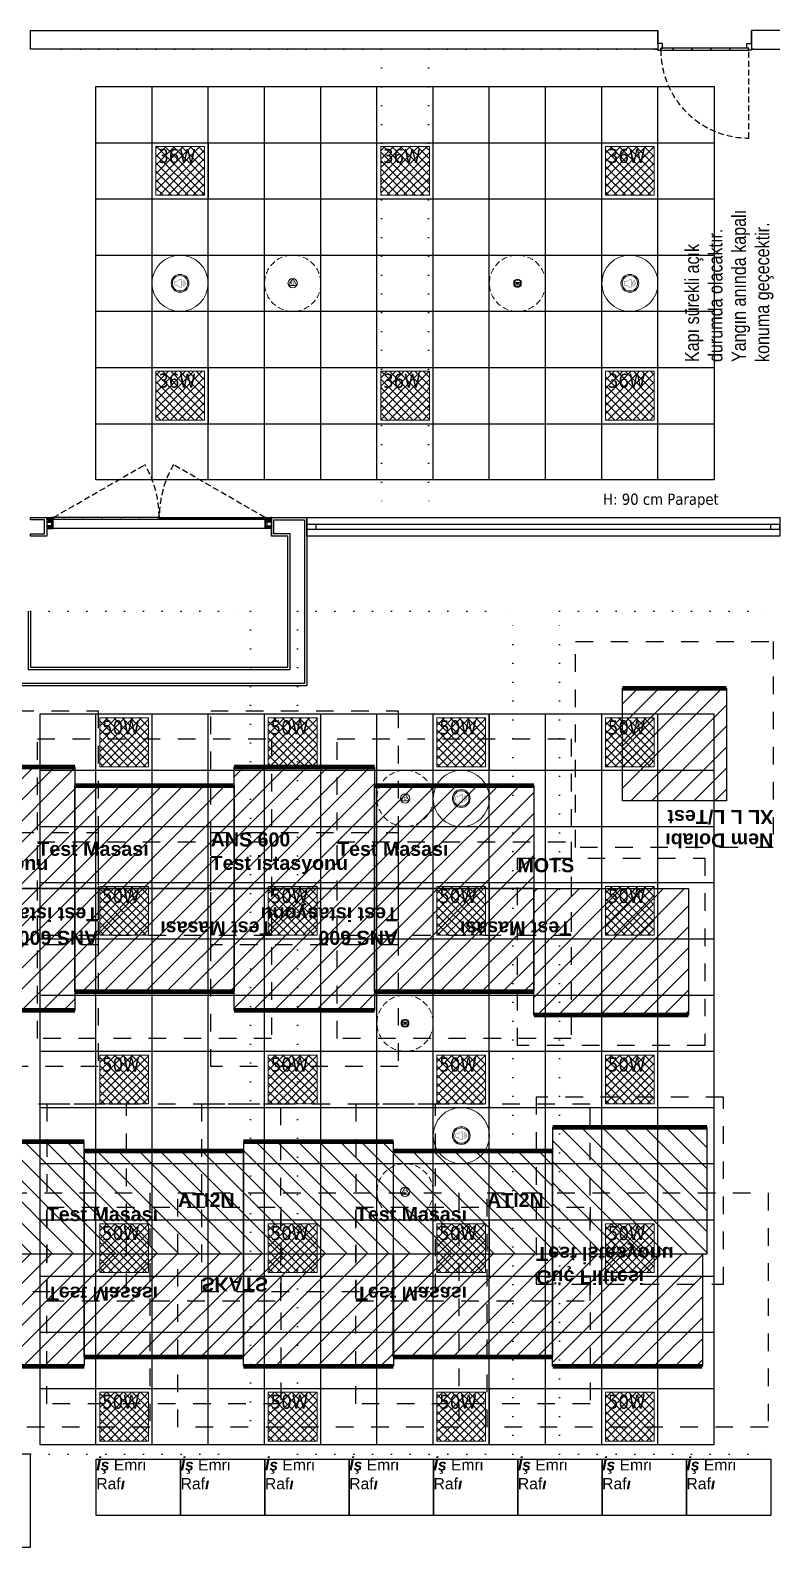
# Model space of a CAD drawing. Header units: centimetres. Extents: x 405564 to 502064, y 46284 to 60634.
# Drawn here: x 460350 to 461146, y 53433 to 55053 of the extents above; entities that cross this region are included whole.
import ezdxf
from ezdxf.enums import TextEntityAlignment as Align

# ---------------------------------------------------------------- set-up
doc = ezdxf.new("R2010")
doc.units = ezdxf.units.CM
for name, pattern in [('3+1_3b$0$DASHED', [0.25, 0.125, -0.125]), ('ACAD_ISO07W100', [3, 0, -3]), ('DOT', [0.25, 0, -0.25]), ('HIDDEN', [9.525, 6.35, -3.175])]:
    doc.linetypes.add(name, pattern=pattern)
doc.layers.get('0').update_dxf_attribs({"color": 8, "lineweight": 9})
for name, color, linetype in [('---___EB_draft03_cihazlar', 8, 'Continuous'), ('0-KRCN-ASMATAVAN-130426', 8, 'Continuous'), ('AS_DOS_TERAS_UST', 8, 'ACAD_ISO07W100'), ('AS_DUV_ALCIPAN_YANGINA-SUYA DAYANIMLI', 8, 'Continuous'), ('AS_DUV_ALCIPAN_YANGINA-SUYA DAYANIMLI ALTTA 90CM', 8, 'Continuous'), ('AS_DUV_GAZBETON', 8, 'Continuous'), ('AS_DUVK_AHSAP', 8, 'Continuous'), ('AS_KAPI_CAM', 8, 'Continuous'), ('AS_KAPI_POZ', 8, 'Continuous'), ('AS_KAPI_SAC', 8, 'Continuous'), ('AS_TEFR_MOB', 8, 'Continuous'), ('AS_YAZI', 8, 'Continuous')]:
    doc.layers.add(name, color=color, linetype=linetype)
doc.layers.add('0-KRCN-AYDINLATMA-130426', color=8, linetype='Continuous', lineweight=9)
doc.layers.add('0-KRCN-MİMARİ-220526', color=8, linetype='Continuous', lineweight=9)
doc.styles.add('2', font='arial.ttf', dxfattribs={"width": 0.9, "height": 200})
doc.styles.add('Ince', font='swissc.ttf')
doc.styles.add('Kalin02', font='arialbd.ttf')
doc.styles.add('MtXpl_Tahoma', font='tahoma.ttf')
doc.styles.add('OLC-50', font='romans.shx', dxfattribs={"width": 0.5, "height": 0.15})
doc.styles.add('OLCU', font='romanstw.shx', dxfattribs={"width": 0.6})
doc.styles.add('TAHOMA', font='tahoma.ttf')

# ---------------------------------------------------------------- blocks, each defined once
blk = doc.blocks.new('ABB 6131-31-24-500')
at = {"layer": '0-KRCN-AYDINLATMA-130426'}
for p, q in [((-4, -1), (-4, 1)), ((3.2, 1), (-3.2, 1)), ((-3.2, -0.8), (-3.2, 0.8)), ((-1, 4), (1, 4)), ((-1, -0.9), (-1, 1)), ((-0.8, 3.2), (0.8, 3.2)), ((1, -0.9), (1, 1)), ((3.2, 0.8), (3.2, -0.8)), ((4, 1), (4, -1)), ((3.2, -0.9), (-3.2, -0.9)), ((1, -4), (-1, -4)), ((0.8, -3.2), (-0.8, -3.2))]:
    blk.add_line(p, q, dxfattribs=at)
at = {"layer": '0-KRCN-AYDINLATMA-130426', "linetype": 'HIDDEN'}
blk.add_circle((0, 0), 30, dxfattribs=at)
at = {"layer": '0-KRCN-AYDINLATMA-130426'}
for centre, radius in [((-0.5, 0), 0.089), ((0, 0), 0.16), ((0.5, 0), 0.089)]:
    blk.add_circle(centre, radius, dxfattribs=at)
for centre, radius, start, end in [((-1, 1), 3.01, 90, 180), ((-0.8, 0.8), 2.41, 90, 180), ((0.8, 0.8), 2.41, 0, 90), ((1, 1), 3.01, 0, 90), ((-1, -1), 3.01, 180, 270), ((-0.8, -0.8), 2.41, 180, 270), ((0.8, -0.8), 2.41, 270, 0), ((1, -1), 3.01, 270, 0)]:
    blk.add_arc(centre, radius, start, end, dxfattribs=at)
blk = doc.blocks.new('AST-OD-KD')
at = {"layer": '0-KRCN-AYDINLATMA-130426'}
for p, q in [((0, 5), (-4.3, -2.5)), ((4.3, -2.5), (0, 5)), ((4.3, -2.5), (-4.3, -2.5))]:
    blk.add_line(p, q, dxfattribs=at)
at = {"layer": '0-KRCN-AYDINLATMA-130426', "linetype": 'HIDDEN'}
blk.add_circle((0, 0), 30, dxfattribs=at)
at = {"layer": '0-KRCN-AYDINLATMA-130426'}
blk.add_circle((0, 0), 5, dxfattribs=at)
at = {"layer": '0-KRCN-AYDINLATMA-130426', "style": '2'}
blk.add_text('D', height=3.36, dxfattribs=at).set_placement((0, 0), align=Align.MIDDLE_CENTER)
blk = doc.blocks.new('AST-OD-OD')
at = {"layer": '0-KRCN-AYDINLATMA-130426'}
for p, q in [((0.3, 5), (-4, -2.5)), ((4.6, -2.5), (0.3, 5)), ((4.6, -2.5), (-4, -2.5))]:
    blk.add_line(p, q, dxfattribs=at)
at = {"layer": '0-KRCN-AYDINLATMA-130426', "linetype": 'HIDDEN'}
blk.add_circle((0.3, 0), 30, dxfattribs=at)
at = {"layer": '0-KRCN-AYDINLATMA-130426'}
blk.add_circle((0.3, 0), 5, dxfattribs=at)
at = {"layer": '0-KRCN-AYDINLATMA-130426', "style": '2'}
blk.add_text('O', height=3.43, dxfattribs=at).set_placement((0.3, 0), align=Align.MIDDLE)
blk = doc.blocks.new('ASMA TAVA TİPİ HOPARLÖR')
at = {"layer": '0-KRCN-AYDINLATMA-130426', "const_width": 0.317}
blk.add_lwpolyline([(0.3, -4.4, 0.598176), (1.3, -3.9), (1.3, 3.9, 0.598176), (0.3, 4.4), (-2.7, 2.4, -0.147433), (-3, 2.3), (-5.1, 2.3, 0.414214), (-5.7, 1.7), (-5.7, -1.7, 0.414214), (-5.1, -2.3), (-3, -2.3, -0.147433), (-2.7, -2.4)], format="xyb", close=True, dxfattribs=at)
for points in [[(2.4, 1.3, -0.601398), (2.4, -1.3)], [(2.8, 2.5, -0.658812), (2.8, -2.5)], [(3.2, 3.7, -0.680488), (3.2, -3.7)]]:
    blk.add_lwpolyline(points, format="xyb", dxfattribs=at)
at = {"layer": '0-KRCN-AYDINLATMA-130426'}
blk.add_circle((0, 0), 30, dxfattribs=at)
at = {"layer": '0-KRCN-AYDINLATMA-130426', "ltscale": 0.1}
for radius in [9.5, 8.23]:
    blk.add_circle((0, 0), radius, dxfattribs=at)
blk = doc.blocks.new('50W 60x60 cm  SIVA ALTI LED ARMATÜR')
at = {"layer": '0-KRCN-AYDINLATMA-130426'}
h = blk.add_hatch(dxfattribs=at)
h.set_pattern_fill('ANSI37', color=256, scale=0.2)
h.paths.add_polyline_path([(-2.6, 2.59), (2.6, 2.59), (2.6, -2.61), (-2.6, -2.61)])
for points in [[(-3, 2.99), (3, 2.99), (3, -3.01), (-3, -3.01)], [(-2.6, 2.59), (2.6, 2.59), (2.6, -2.61), (-2.6, -2.61)]]:
    blk.add_lwpolyline(points, close=True, dxfattribs=at)
at = {"layer": '0-KRCN-AYDINLATMA-130426', "insert": (-2.35, 2.34), "char_height": 1.5, "attachment_point": 1, "style": 'TAHOMA'}
blk.add_mtext_dynamic_manual_height_columns('{\\fTahoma|b0|i0|c162|p34;50W}', width=1.5, gutter_width=1.25, heights=[0], dxfattribs=at)
blk = doc.blocks.new('36W 60x60 cm  SIVA ALTI LED ARMATÜR')
at = {"layer": '0-KRCN-AYDINLATMA-130426'}
h = blk.add_hatch(dxfattribs=at)
h.set_pattern_fill('ANSI37', color=256, scale=2)
h.paths.add_polyline_path([(-26, 26), (26, 26), (26, -26), (-26, -26)])
for points in [[(-30, 30), (30, 30), (30, -30), (-30, -30)], [(-26, 26), (26, 26), (26, -26), (-26, -26)]]:
    blk.add_lwpolyline(points, close=True, dxfattribs=at)
at = {"layer": '0-KRCN-AYDINLATMA-130426', "insert": (-23.5, 23.5), "char_height": 15, "attachment_point": 1, "style": 'TAHOMA'}
blk.add_mtext_dynamic_manual_height_columns('{\\fTahoma|b0|i0|c162|p34;36W}', width=52.946, gutter_width=1.25, heights=[0], dxfattribs=at)
blk = doc.blocks.new('G$C27E741DA')
at = {"layer": '0-KRCN-AYDINLATMA-130426'}
for name, p in [('36W 60x60 cm  SIVA ALTI LED ARMATÜR', (22445.7, 7768.5)), ('36W 60x60 cm  SIVA ALTI LED ARMATÜR', (22685.7, 7768.5)), ('36W 60x60 cm  SIVA ALTI LED ARMATÜR', (22925.7, 7768.5)), ('ASMA TAVA TİPİ HOPARLÖR', (22445.5, 7648.5)), ('AST-OD-OD', (22565.4, 7648.5)), ('ABB 6131-31-24-500', (22805.7, 7648.5)), ('ASMA TAVA TİPİ HOPARLÖR', (22925.7, 7648.5)), ('36W 60x60 cm  SIVA ALTI LED ARMATÜR', (22445.7, 7528.5)), ('36W 60x60 cm  SIVA ALTI LED ARMATÜR', (22685.7, 7528.5)), ('36W 60x60 cm  SIVA ALTI LED ARMATÜR', (22925.7, 7528.5)), ('AST-OD-KD', (22685.7, 7098.5)), ('ASMA TAVA TİPİ HOPARLÖR', (22745.7, 7098.4)), ('ABB 6131-31-24-500', (22685.7, 6858.5)), ('ASMA TAVA TİPİ HOPARLÖR', (22745.7, 6738.5)), ('AST-OD-KD', (22685.7, 6678.5))]:
    blk.add_blockref(name, p, dxfattribs=at)
at = {"layer": '0-KRCN-AYDINLATMA-130426', "xscale": 10, "yscale": 10, "zscale": 10}
for p in [(22385.7, 7158.5), (22565.7, 7158.5), (22745.7, 7158.5), (22925.7, 7158.5), (22385.7, 6978.5), (22565.7, 6978.5), (22745.7, 6978.5), (22925.7, 6978.5), (22385.7, 6798.5), (22565.7, 6798.5), (22745.7, 6798.5), (22925.7, 6798.5), (22385.7, 6618.5), (22565.7, 6618.5), (22745.7, 6618.5), (22925.7, 6618.5), (22385.7, 6438.5), (22565.7, 6438.5), (22745.7, 6438.5), (22925.7, 6438.5)]:
    blk.add_blockref('50W 60x60 cm  SIVA ALTI LED ARMATÜR', p, dxfattribs=at)
blk = doc.blocks.new('SKATS')
at = {"layer": '---___EB_draft03_cihazlar'}
h = blk.add_hatch(dxfattribs=at)
h.set_pattern_fill('ANSI31', color=1, scale=5)
h.paths.add_polyline_path([(273832.9, -40870.8), (273992.9, -40870.8), (273992.9, -40990.8), (273832.9, -40990.8)])
at = {"layer": '---___EB_draft03_cihazlar', "color": 1, "linetype": '3+1_3b$0$DASHED', "ltscale": 150}
blk.add_lwpolyline([(273787.9, -40830.8), (274037.9, -40830.8), (274037.9, -41030.8), (273787.9, -41030.8), (273787.9, -40830.8)], dxfattribs=at)
at = {"layer": '---___EB_draft03_cihazlar', "color": 1}
blk.add_lwpolyline([(273832.9, -40870.8), (273992.9, -40870.8), (273992.9, -40990.8), (273832.9, -40990.8), (273832.9, -40870.8)], dxfattribs=at)
at = {"layer": '---___EB_draft03_cihazlar', "color": 1, "const_width": 5}
blk.add_lwpolyline([(273832.9, -40990.8), (273992.9, -40990.8)], dxfattribs=at)
at = {"layer": '---___EB_draft03_cihazlar', "insert": (273787.9, -40830.8), "char_height": 15, "attachment_point": 1, "style": 'Kalin02'}
blk.add_mtext_dynamic_manual_height_columns('SKATS', width=590.732, gutter_width=750, heights=[137.1], dxfattribs=at)
blk = doc.blocks.new('ANS600Testistasyonu')
at = {"layer": '---___EB_draft03_cihazlar'}
h = blk.add_hatch(dxfattribs=at)
h.set_pattern_fill('ANSI31', color=1, scale=5)
h.paths.add_polyline_path([(274691.6, -40893.8), (274841.6, -40893.8), (274841.6, -41023.8), (274691.6, -41023.8)])
at = {"layer": '---___EB_draft03_cihazlar', "color": 1, "linetype": '3+1_3b$0$DASHED', "ltscale": 150}
blk.add_lwpolyline([(274666.6, -40833.8), (274866.6, -40833.8), (274866.6, -41083.8), (274666.6, -41083.8), (274666.6, -40833.8)], dxfattribs=at)
at = {"layer": '---___EB_draft03_cihazlar', "color": 1}
blk.add_lwpolyline([(274691.6, -40893.8), (274841.6, -40893.8), (274841.6, -41023.8), (274691.6, -41023.8), (274691.6, -40893.8)], dxfattribs=at)
at = {"layer": '---___EB_draft03_cihazlar', "color": 1, "const_width": 5}
blk.add_lwpolyline([(274691.6, -41023.8), (274841.6, -41023.8)], dxfattribs=at)
at = {"layer": '---___EB_draft03_cihazlar', "insert": (274666.6, -40833.8), "char_height": 15, "attachment_point": 1, "style": 'Kalin02'}
blk.add_mtext_dynamic_manual_height_columns('ANS 600 \\PTest istasyonu', width=590.732, gutter_width=750, heights=[137.1], dxfattribs=at)
blk = doc.blocks.new('GüçFiltresiTestİstasyonu')
at = {"layer": '---___EB_draft03_cihazlar'}
h = blk.add_hatch(dxfattribs=at)
h.set_pattern_fill('ANSI31', color=1, scale=5)
h.set_pattern_definition([(45, (407.955, 0), (-11.22532015, 11.22532015), [])])
h.paths.add_polyline_path([(275228.2, -40891), (275393.2, -40891), (275393.2, -41026), (275228.2, -41026)])
at = {"layer": '---___EB_draft03_cihazlar', "color": 1, "linetype": '3+1_3b$0$DASHED', "ltscale": 150}
blk.add_lwpolyline([(275210.7, -40858.5), (275410.7, -40858.5), (275410.7, -41058.5), (275210.7, -41058.5), (275210.7, -40858.5)], dxfattribs=at)
at = {"layer": '---___EB_draft03_cihazlar', "color": 1}
blk.add_lwpolyline([(275228.2, -40891), (275393.2, -40891), (275393.2, -41026), (275228.2, -41026), (275228.2, -40891)], dxfattribs=at)
at = {"layer": '---___EB_draft03_cihazlar', "color": 1, "const_width": 5}
blk.add_lwpolyline([(275228.2, -41026), (275393.2, -41026)], dxfattribs=at)
at = {"layer": '---___EB_draft03_cihazlar', "insert": (275210.7, -40858.5), "char_height": 15, "attachment_point": 1, "style": 'Kalin02'}
blk.add_mtext_dynamic_manual_height_columns('Güç Filtresi \\PTest İstasyonu', width=590.732, gutter_width=750, heights=[137.1], dxfattribs=at)
blk = doc.blocks.new('MOTS_')
at = {"layer": '---___EB_draft03_cihazlar'}
h = blk.add_hatch(dxfattribs=at)
h.set_pattern_fill('ANSI31', color=1, scale=5)
h.set_pattern_definition([(45, (1363.738, 0), (-11.22532015, 11.22532015), [])])
h.paths.add_polyline_path([(276184, -40891), (276349, -40891), (276349, -41026), (276184, -41026)])
at = {"layer": '---___EB_draft03_cihazlar', "color": 1, "linetype": '3+1_3b$0$DASHED', "ltscale": 150}
blk.add_lwpolyline([(276166.5, -40858.5), (276366.5, -40858.5), (276366.5, -41058.5), (276166.5, -41058.5), (276166.5, -40858.5)], dxfattribs=at)
at = {"layer": '---___EB_draft03_cihazlar', "color": 1}
blk.add_lwpolyline([(276184, -40891), (276349, -40891), (276349, -41026), (276184, -41026), (276184, -40891)], dxfattribs=at)
at = {"layer": '---___EB_draft03_cihazlar', "color": 1, "const_width": 5}
blk.add_lwpolyline([(276184, -41026), (276349, -41026)], dxfattribs=at)
at = {"layer": '---___EB_draft03_cihazlar', "insert": (276166.5, -40858.5), "char_height": 15, "attachment_point": 1, "style": 'Kalin02'}
blk.add_mtext_dynamic_manual_height_columns('MOTS', width=590.732, gutter_width=750, heights=[137.1], dxfattribs=at)
blk = doc.blocks.new('ATI2N_')
at = {"layer": '---___EB_draft03_cihazlar'}
h = blk.add_hatch(dxfattribs=at)
h.set_pattern_fill('ANSI31', color=1, scale=5)
h.paths.add_polyline_path([(273862.4, -41341.5), (274022.4, -41341.5), (274022.4, -41461.5), (273862.4, -41461.5)])
at = {"layer": '---___EB_draft03_cihazlar', "color": 1, "linetype": '3+1_3b$0$DASHED', "ltscale": 150}
blk.add_lwpolyline([(273792.4, -41276.5), (274092.4, -41276.5), (274092.4, -41526.5), (273792.4, -41526.5), (273792.4, -41276.5)], dxfattribs=at)
at = {"layer": '---___EB_draft03_cihazlar', "color": 1}
blk.add_lwpolyline([(273862.4, -41341.5), (274022.4, -41341.5), (274022.4, -41461.5), (273862.4, -41461.5), (273862.4, -41341.5)], dxfattribs=at)
at = {"layer": '---___EB_draft03_cihazlar', "color": 1, "const_width": 5}
blk.add_lwpolyline([(273862.4, -41461.5), (274022.4, -41461.5)], dxfattribs=at)
at = {"layer": '---___EB_draft03_cihazlar', "insert": (273792.4, -41276.5), "char_height": 15, "attachment_point": 1, "style": 'Kalin02'}
blk.add_mtext_dynamic_manual_height_columns('ATI2N', width=590.732, gutter_width=750, heights=[137.1], dxfattribs=at)
blk = doc.blocks.new('Nem dolabı XL L L_Test')
at = {"layer": '---___EB_draft03_cihazlar'}
h = blk.add_hatch(dxfattribs=at)
h.set_pattern_fill('ANSI31', color=1, scale=5)
h.paths.add_polyline_path([(274824.2, -41340.1), (274935.2, -41340.1), (274935.2, -41460.1), (274824.2, -41460.1)])
at = {"layer": '---___EB_draft03_cihazlar', "color": 1, "linetype": '3+1_3b$0$DASHED', "ltscale": 150}
blk.add_lwpolyline([(274774.2, -41290.1), (274985.2, -41290.1), (274985.2, -41510.1), (274774.2, -41510.1), (274774.2, -41290.1)], dxfattribs=at)
at = {"layer": '---___EB_draft03_cihazlar', "color": 1}
blk.add_lwpolyline([(274824.2, -41340.1), (274935.2, -41340.1), (274935.2, -41460.1), (274824.2, -41460.1), (274824.2, -41340.1)], dxfattribs=at)
at = {"layer": '---___EB_draft03_cihazlar', "color": 1, "const_width": 5}
blk.add_lwpolyline([(274824.2, -41460.1), (274935.2, -41460.1)], dxfattribs=at)
at = {"layer": '---___EB_draft03_cihazlar', "insert": (274774.2, -41290.1), "char_height": 15, "attachment_point": 1, "style": 'Kalin02'}
blk.add_mtext_dynamic_manual_height_columns('Nem Dolabı \\PXL L L/Test', width=590.732, gutter_width=750, heights=[137.1], dxfattribs=at)
blk = doc.blocks.new('testmasası')
at = {"layer": '---___EB_draft03_cihazlar'}
h = blk.add_hatch(dxfattribs=at)
h.set_pattern_fill('ANSI31', color=1, scale=5)
h.paths.add_polyline_path([(276660.7, -41580.2), (276660.7, -41470.2), (276830.7, -41470.2), (276830.7, -41580.2)])
at = {"layer": '---___EB_draft03_cihazlar', "color": 1, "linetype": '3+1_3b$0$DASHED', "ltscale": 150}
blk.add_lwpolyline([(276620.7, -41420.2), (276870.7, -41420.2), (276870.7, -41630.2), (276620.7, -41630.2), (276620.7, -41420.2)], dxfattribs=at)
at = {"layer": '---___EB_draft03_cihazlar', "color": 1}
blk.add_lwpolyline([(276660.7, -41580.2), (276660.7, -41470.2), (276830.7, -41470.2), (276830.7, -41580.2), (276660.7, -41580.2)], dxfattribs=at)
at = {"layer": '---___EB_draft03_cihazlar', "color": 1, "const_width": 5}
blk.add_lwpolyline([(276660.7, -41580.2), (276830.7, -41580.2)], dxfattribs=at)
at = {"layer": '---___EB_draft03_cihazlar', "insert": (276620.7, -41420.2), "char_height": 15, "attachment_point": 1, "style": 'Kalin02'}
blk.add_mtext_dynamic_manual_height_columns('Test Masası', width=590.732, gutter_width=750, heights=[137.1], dxfattribs=at)
blk = doc.blocks.new('İşemrirafı')
at = {"layer": 'AS_TEFR_MOB', "ltscale": 200}
blk.add_lwpolyline([(277506.2, -40355.3), (277596.2, -40355.3), (277596.2, -40415.3), (277506.2, -40415.3), (277506.2, -40355.3)], dxfattribs=at)
note = blk.add_mtext_dynamic_manual_height_columns('{\\fArial|b1|i1|c162|p34;İş\\Fswis721 bt|c162; Emri }', width=53.194, gutter_width=0, heights=[43.5, 0], dxfattribs=dict(at, insert=(277506.2, -40355.3), char_height=12, attachment_point=1, style='Kalin02'))
for column, words in zip(note.columns.linked_columns, ['{\\Fswis721 bt|c162;Raf\\fArial|b1|i1|c162|p34;ı}']):
    column.text = words
blk = doc.blocks.new('*U402')
at = {"color": 0, "linetype": 'HIDDEN', "lineweight": -2}
blk.add_line((-3, -95), (-3, -1), dxfattribs=at)
at = {"color": 0, "lineweight": -2}
for points in [[(-102, 0), (-100, 0), (-100, -1), (-97, -1), (-97, 1), (-95, 1), (-95, 6), (-100, 6), (-100, 20)], [(2, 0), (0, 0), (0, -1), (-3, -1), (-3, 1), (-5, 1), (-5, 6), (0, 6), (0, 20)]]:
    blk.add_lwpolyline(points, dxfattribs=at)
blk.add_lwpolyline([(-3, -1), (-3, 1), (-97, 1), (-97, -1)], close=True, dxfattribs=at)
blk.add_lwpolyline([(0, -1), (0, 0)])
at = {"color": 0, "linetype": 'HIDDEN', "lineweight": -2}
blk.add_arc((-3, -1), 94, 180, 270, dxfattribs=at)
at = {"color": 3, "style": 'OLCU', "width": 0.5, "flags": 1}
for tag, p in [('K-DIVISYON', (-180, -75)), ('K-PBAR', (5, -75)), ('K-KAPITIP', (-180, -325))]:
    blk.add_attdef(tag, p, '', height=17.5, dxfattribs=at)
at = {"color": 5, "true_color": 0x0505ff, "style": 'OLCU', "width": 0.5, "flags": 1}
for tag, p in [('K-NEREDEN-NO', (-180, -100)), ('K-NEREYE-NO', (-180, -175)), ('K-DUVARTIP', (-180, -275)), ('K-ACILISYON', (-180, -300))]:
    blk.add_attdef(tag, p, '', height=17.5, dxfattribs=at)
at = {"color": 1, "true_color": 0xfa0000, "style": 'OLCU', "width": 0.5, "flags": 1}
for tag, p in [('K-IZLENEBILIRLIK', (5, -100)), ('K-TEKMELIK', (5, -125)), ('K-KONTROLTIPNEREDEN', (-180, -150)), ('K-BAND', (5, -150)), ('K-MENFEZ', (5, -200)), ('K-KONTROLTIPNEREYE', (-180, -225)), ('K-PENCERE', (5, -225)), ('K-KILITTIP', (-180, -250)), ('K-NOT-AS-MIMARI1', (5, -275)), ('K-NOT-ELEKTRIK', (5, -325)), ('K-NOT-YANGIN', (5, -350)), ('K-ACMAKAPAMASISTEMI', (-180, -375)), ('K-NOT-ISLETME', (5, -375)), ('K-YANGIN', (-180, -425))]:
    blk.add_attdef(tag, p, '', height=17.5, dxfattribs=at)
at = {"color": 220, "true_color": 0xf113d4, "style": 'OLCU', "width": 0.5, "flags": 1}
for tag, p in [('K-NEREDEN-AD', (-180, -125)), ('K-NEREYE-AD', (-180, -200))]:
    blk.add_attdef(tag, p, '', height=17.5, dxfattribs=at)
at = {"color": 0, "style": 'OLCU', "width": 0.5, "flags": 1}
for tag, p in [('K-TAMACILIRLIK', (5, -175)), ('K-NOT-AS-MIMARI2', (5, -300)), ('K-KASATIP', (-180, -350)), ('K-KURSUN', (-180, -400))]:
    blk.add_attdef(tag, p, '', height=17.5, dxfattribs=at)
at = {"color": 252, "style": 'OLCU', "width": 0.5, "flags": 1}
for tag, p in [('K-REZ1', (5, -425)), ('K-REZ2', (5, -450)), ('K-REZ3', (5, -475)), ('K-REZ4', (5, -500)), ('K-REZ5', (5, -525))]:
    blk.add_attdef(tag, p, '', height=17.5, dxfattribs=at)
at = {"layer": 'AS_KAPI_POZ', "style": 'OLCU', "width": 0.45}
for tag, p in [('YUK', (-50, 41.5)), ('POZ+GEN', (-50, 3.5))]:
    blk.add_attdef(tag, text='', height=20, dxfattribs=at).set_placement(p, align=Align.MIDDLE_CENTER)
at = {"layer": 'AS_KAPI_POZ', "style": 'OLCU', "width": 0.5}
blk.add_attdef('K-NO', text='', height=8, rotation=90, dxfattribs=at).set_placement((-22, -3), align=Align.TOP_LEFT)
at = {"layer": 'AS_KAPI_POZ', "color": 251, "style": 'OLCU', "width": 0.45}
blk.add_attdef('K-DUVAR(CM)', text='', height=6, dxfattribs=at).set_placement((5, 11), align=Align.MIDDLE_RIGHT)
blk = doc.blocks.new('*U387')
at = {"color": 0}
for p, q in [((495, 0), (10, 0)), ((10, -5), (495, -5))]:
    blk.add_line(p, q, dxfattribs=at)
for points in [[(0, 0), (0, -5), (10, -5), (10, 0)], [(495, 0), (495, -5), (505, -5), (505, 0)]]:
    blk.add_lwpolyline(points, close=True, dxfattribs=at)
at = {"style": 'OLCU', "width": 0.45, "flags": 1}
for tag, p in [('C-ICI-CNO', (100, -80)), ('C-DIVISYON1', (100, -105)), ('C-BOSLUK', (100, -130)), ('C-DIVISYON2', (100, -155))]:
    blk.add_attdef(tag, text='', height=20, dxfattribs=at).set_placement(p, align=Align.MIDDLE_CENTER)
at = {"color": 0, "style": 'OLCU', "width": 0.5, "flags": 1}
for tag, p in [('C-REZ1', (100, -205)), ('C-REZ2', (100, -230))]:
    blk.add_attdef(tag, text='', height=17.5, dxfattribs=at).set_placement(p, align=Align.MIDDLE_CENTER)
at = {"layer": 'AS_KAPI_POZ', "style": 'OLC-50', "width": 0.5}
blk.add_attdef('C-NO', text='', height=8, rotation=90, dxfattribs=at).set_placement((10, 5), align=Align.TOP_LEFT)
at = {"layer": 'AS_KAPI_POZ', "style": 'OLCU', "width": 0.45}
for tag, p in [('POZ+GEN-C', (252.5, 15)), ('YUK-C', (252.5, -20))]:
    blk.add_attdef(tag, text='', height=20, dxfattribs=at).set_placement(p, align=Align.MIDDLE_CENTER)
blk = doc.blocks.new('AHSAP KAPAK 240X240')
at = {"linetype": 'HIDDEN'}
for points in [[(7.2, 0), (104.8, 56.3, -0.131652), (119.9, 0)], [(232.8, 0), (135.2, 56.3, 0.131652), (120.1, 0)]]:
    blk.add_lwpolyline(points, format="xyb", dxfattribs=at)
for points in [[(0, 0), (0, -20)], [(240, 0), (240, -20)], [(0, -5), (5, -2)], [(5, -5), (0, -2)], [(0, -12), (5, -9)], [(5, -12), (0, -9)], [(240, -5), (235, -2)], [(235, -5), (240, -2)], [(240, -12), (235, -9)], [(235, -12), (240, -9)]]:
    blk.add_lwpolyline(points)
for points in [[(4.5, 0), (4.5, -0.5), (5, -0.5), (5, -2), (0, -2), (0, -0.5), (0.5, -0.5), (0.5, 0)], [(5, -12), (7, -12), (7, 0), (5, 0)], [(7.2, -2), (119.9, -2), (119.9, 0), (7.2, 0)], [(232.8, -2), (120.1, -2), (120.1, 0), (232.8, 0)], [(235, -12), (233, -12), (233, 0), (235, 0)], [(239.5, 0), (239.5, -0.5), (240, -0.5), (240, -2), (235, -2), (235, -0.5), (235.5, -0.5), (235.5, 0)], [(0, -5), (5, -5), (5, -2), (0, -2)], [(0, -12), (5, -12), (5, -9), (0, -9)], [(7, -12), (7, -2), (233, -2), (233, -12)], [(240, -5), (235, -5), (235, -2), (240, -2)], [(240, -12), (235, -12), (235, -9), (240, -9)]]:
    blk.add_lwpolyline(points, close=True)
blk.add_point((240, 0))
at = {"color": 3, "style": 'OLCU', "width": 0.5, "flags": 1}
for tag, p in [('K-DIVISYON', (-80, -85)), ('K-PBAR', (105, -85)), ('K-KAPITIP', (-80, -335))]:
    blk.add_attdef(tag, p, '', height=17.5, dxfattribs=at)
at = {"color": 5, "true_color": 0x0505ff, "style": 'OLCU', "width": 0.5, "flags": 1}
for tag, p in [('K-NEREDEN-NO', (-80, -110)), ('K-NEREYE-NO', (-80, -185)), ('K-DUVARTIP', (-80, -285)), ('K-ACILISYON', (-80, -310))]:
    blk.add_attdef(tag, p, '', height=17.5, dxfattribs=at)
at = {"color": 1, "true_color": 0xfa0000, "style": 'OLCU', "width": 0.5, "flags": 1}
for tag, p in [('K-IZLENEBILIRLIK', (105, -110)), ('K-TEKMELIK', (105, -135)), ('K-KONTROLTIPNEREDEN', (-80, -160)), ('K-BAND', (105, -160)), ('K-MENFEZ', (105, -210)), ('K-KONTROLTIPNEREYE', (-80, -235)), ('K-PENCERE', (105, -235)), ('K-KILITTIP', (-80, -260)), ('K-NOT-AS-MIMARI1', (105, -285)), ('K-NOT-ELEKTRIK', (105, -335)), ('K-NOT-YANGIN', (105, -360)), ('K-ACMAKAPAMASISTEMI', (-80, -385)), ('K-NOT-ISLETME', (105, -385)), ('K-YANGIN', (-80, -435))]:
    blk.add_attdef(tag, p, '', height=17.5, dxfattribs=at)
at = {"color": 220, "true_color": 0xf113d4, "style": 'OLCU', "width": 0.5, "flags": 1}
for tag, p in [('K-NEREDEN-AD', (-80, -135)), ('K-NEREYE-AD', (-80, -210))]:
    blk.add_attdef(tag, p, '', height=17.5, dxfattribs=at)
at = {"color": 0, "style": 'OLCU', "width": 0.5, "flags": 1}
for tag, p in [('K-TAMACILIRLIK', (105, -185)), ('K-NOT-AS-MIMARI2', (105, -310)), ('K-KASATIP', (-80, -360)), ('K-KURSUN', (-80, -410))]:
    blk.add_attdef(tag, p, '', height=17.5, dxfattribs=at)
at = {"color": 252, "style": 'OLCU', "width": 0.5, "flags": 1}
for tag, p in [('K-REZ1', (105, -435)), ('K-REZ2', (105, -460)), ('K-REZ3', (105, -485)), ('K-REZ4', (105, -510)), ('K-REZ5', (105, -535))]:
    blk.add_attdef(tag, p, '', height=17.5, dxfattribs=at)
at = {"layer": 'AS_KAPI_POZ', "style": 'OLCU', "width": 0.5}
blk.add_attdef('K-NO', text='', height=8, rotation=90, dxfattribs=at).set_placement((17.4, 2.2), align=Align.TOP_LEFT)
at = {"layer": 'AS_KAPI_POZ', "style": 'OLCU', "width": 0.45}
for tag, p in [('POZ+GEN', (197.2, 12.2)), ('YUK', (197.2, -25.8))]:
    blk.add_attdef(tag, text='', height=20, dxfattribs=at).set_placement(p, align=Align.MIDDLE_CENTER)
at = {"layer": 'AS_KAPI_POZ', "color": 251, "style": 'OLCU', "width": 0.45}
blk.add_attdef('K-DUVAR(CM)', text='', height=6, dxfattribs=at).set_placement((-2.3, -4.2), align=Align.MIDDLE_RIGHT)
blk = doc.blocks.new('A$C6A10300A')
at = {"layer": 'AS_DOS_TERAS_UST', "linetype": 'DOT', "ltscale": 80}
for p, q in [((22660.68, -5601.45), (22285.68, -5601.45)), ((22660.68, -5601.45), (22660.68, -6101.45)), ((22710.68, -5601.45), (23085.68, -5601.45)), ((22710.68, -5601.45), (22710.68, -6101.45)), ((22285.68, -6201.45), (22520.68, -6201.45)), ((22520.68, -6201.45), (22520.68, -7101.45)), ((22570.68, -6201.45), (22800.68, -6201.45)), ((22570.68, -6201.45), (22570.68, -7101.45)), ((22800.68, -7101.45), (22800.68, -6201.45)), ((22850.68, -6201.45), (23085.68, -6201.45)), ((22850.68, -7101.45), (22850.68, -6201.45)), ((22285.68, -7101.45), (22520.68, -7101.45)), ((22570.68, -7101.45), (22800.68, -7101.45)), ((22850.68, -7101.45), (23085.68, -7101.45))]:
    blk.add_line(p, q, dxfattribs=at)
at = {"layer": 'AS_DUV_ALCIPAN_YANGINA-SUYA DAYANIMLI'}
for points in [[(22285.68, -6201.45), (22285.68, -6261.45), (22560.68, -6261.45), (22560.68, -6121.45), (22543.18, -6121.45), (22543.18, -6101.45), (22580.68, -6101.45), (22580.68, -6281.45), (22185.68, -6281.45), (22185.68, -6201.45)], [(22283.18, -6201.45), (22283.18, -6263.95), (22563.18, -6263.95), (22563.18, -6118.95), (22545.68, -6118.95), (22545.68, -6103.95), (22578.18, -6103.95), (22578.18, -6278.95), (22188.18, -6278.95), (22188.18, -6201.45)]]:
    blk.add_lwpolyline(points, dxfattribs=at)
blk.add_lwpolyline([(22285.68, -6121.45), (22285.68, -6118.95), (22300.68, -6118.95), (22300.68, -6103.95), (22285.68, -6103.95), (22285.68, -6101.45), (22303.18, -6101.45), (22303.18, -6121.45)], close=True, dxfattribs=at)
at = {"layer": 'AS_DUV_GAZBETON'}
blk.add_lwpolyline([(22955.68, -5601.45), (22285.68, -5601.45), (22285.68, -5581.45), (22955.68, -5581.45)], close=True, dxfattribs=at)
blk.add_lwpolyline([(23085.68, -5581.45), (23055.68, -5581.45), (23055.68, -5601.45), (23085.68, -5601.45)], dxfattribs=at)
at = {"layer": '---___EB_draft03_cihazlar', "rotation": 180}
for name, p in [('Nem dolabı XL L L_Test', (297852.98, -47744)), ('ANS600Testistasyonu', (297024.76, -47391.61)), ('ANS600Testistasyonu', (297344.76, -47391.61)), ('testmasası', (299163.86, -47968.04)), ('testmasası', (299483.86, -47968.04))]:
    blk.add_blockref(name, p, dxfattribs=at)
at = {"layer": '---___EB_draft03_cihazlar'}
for name, p in [('ANS600Testistasyonu', (-252508.45, 34395.99)), ('ANS600Testistasyonu', (-252188.45, 34395.99)), ('testmasası', (-254327.55, 34972.42)), ('testmasası', (-254007.55, 34972.42)), ('MOTS_', (-253360.8, 34393.17)), ('ATI2N_', (-251679.2, 34453.72)), ('ATI2N_', (-251349.2, 34453.72)), ('ATI2N_', (-251019.2, 34453.72)), ('testmasası', (-254317.55, 34582.42)), ('testmasası', (-253987.55, 34582.42))]:
    blk.add_blockref(name, p, dxfattribs=at)
at = {"layer": '---___EB_draft03_cihazlar', "xscale": -1, "rotation": 180}
for name, p in [('GüçFiltresiTestİstasyonu', (-252385.01, -47778.79)), ('SKATS', (-251649.71, -47758.65)), ('testmasası', (-254317.55, -48358.04)), ('SKATS', (-251319.71, -47758.65)), ('testmasası', (-253987.55, -48358.04))]:
    blk.add_blockref(name, p, dxfattribs=at)
at = {"layer": 'AS_DUVK_AHSAP'}
blk.add_blockref('AHSAP KAPAK 240X240', (22303.18, -6101.45), dxfattribs=at)
at = {"layer": 'AS_KAPI_CAM'}
blk.add_blockref('*U387', (22580.68, -6108.95), dxfattribs=at)
at = {"layer": 'AS_KAPI_SAC'}
blk.add_blockref('*U402', (23055.68, -5601.45), dxfattribs=at)
at = {"layer": 'AS_TEFR_MOB'}
for p in [(-255150.15, 33248.27), (-255060.15, 33248.27), (-254970.15, 33248.27), (-254880.15, 33248.27), (-254790.15, 33248.27), (-254700.15, 33248.27), (-254610.15, 33248.27), (-254520.15, 33248.27)]:
    blk.add_blockref('İşemrirafı', p, dxfattribs=at)
at = {"layer": 'AS_YAZI', "insert": (22984.52, -5935.54), "char_height": 15, "width": 195.6661, "attachment_point": 1, "rotation": 90, "style": 'Ince'}
blk.add_mtext('Kapı sürekli açık durumda olacaktır. Yangın anında kapalı konuma geçecektir.', dxfattribs=at)
at = {"layer": 'AS_YAZI', "insert": (22897.12, -6091.45), "char_height": 12, "attachment_point": 7, "style": 'MtXpl_Tahoma', "bg_fill": 2}
blk.add_mtext('{\\fTahoma|b0|i0|c162|p34;H: 90 cm Parapet}', dxfattribs=at)
at = {"layer": 'AS_DOS_TERAS_UST', "linetype": 'DOT', "ltscale": 80}
blk.add_line((23085.68, -6101.45), (22285.68, -6101.45), dxfattribs=at)
at = {"layer": 'AS_DUV_ALCIPAN_YANGINA-SUYA DAYANIMLI ALTTA 90CM'}
blk.add_lwpolyline([(22580.68, -6101.45), (23085.68, -6101.45), (23085.68, -6121.45), (22580.68, -6121.45)], close=True, dxfattribs=at)

msp = doc.modelspace()

# ---------------------------------------------------------------- linework, layer by layer
at = {"layer": '0-KRCN-ASMATAVAN-130426'}
for p, q in [((460419.7, 54992.6), (461079.7, 54992.6)), ((460419.7, 54572.6), (460419.7, 54992.6)), ((460479.7, 54572.6), (460479.7, 54992.6)), ((460539.7, 54572.6), (460539.7, 54992.6)), ((460599.7, 54572.6), (460599.7, 54992.6)), ((460659.7, 54572.6), (460659.7, 54992.6)), ((460719.7, 54572.6), (460719.7, 54992.6)), ((460779.7, 54572.6), (460779.7, 54992.6)), ((460839.7, 54572.6), (460839.7, 54992.6)), ((460899.7, 54572.6), (460899.7, 54992.6)), ((460959.7, 54572.6), (460959.7, 54992.6)), ((461019.7, 54572.6), (461019.7, 54992.6)), ((461079.7, 54992.6), (461079.7, 54572.6)), ((460419.7, 54932.6), (461079.7, 54932.6)), ((460419.7, 54872.6), (461079.7, 54872.6)), ((460419.7, 54812.6), (461079.7, 54812.6)), ((460419.7, 54752.6), (461079.7, 54752.6)), ((460419.7, 54692.6), (461079.7, 54692.6)), ((460419.7, 54632.6), (461079.7, 54632.6)), ((461079.7, 54572.6), (460419.7, 54572.6)), ((461079.7, 54322.6), (460359.7, 54322.6)), ((460359.7, 54322.6), (460359.7, 53542.6)), ((460419.7, 53542.6), (460419.7, 54322.6)), ((460479.7, 53542.6), (460479.7, 54322.6)), ((460539.7, 53542.6), (460539.7, 54322.6)), ((460599.7, 53542.6), (460599.7, 54322.6)), ((460659.7, 53542.6), (460659.7, 54322.6)), ((460719.7, 53542.6), (460719.7, 54322.6)), ((460779.7, 53542.6), (460779.7, 54322.6)), ((460839.7, 53542.6), (460839.7, 54322.6)), ((460899.7, 53542.6), (460899.7, 54322.6)), ((460959.7, 53542.6), (460959.7, 54322.6)), ((461019.7, 53542.6), (461019.7, 54322.6)), ((461079.7, 53542.6), (461079.7, 54322.6)), ((460359.7, 54262.6), (461079.7, 54262.6)), ((460359.7, 54202.6), (461079.7, 54202.6)), ((460359.7, 54142.6), (461079.7, 54142.6)), ((460359.7, 54082.6), (461079.7, 54082.6)), ((460359.7, 54022.6), (461079.7, 54022.6)), ((460359.7, 53962.6), (461079.7, 53962.6)), ((460359.7, 53902.6), (461079.7, 53902.6)), ((460359.7, 53842.6), (461079.7, 53842.6)), ((460359.7, 53782.6), (461079.7, 53782.6)), ((460359.7, 53722.6), (461079.7, 53722.6)), ((460359.7, 53662.6), (461079.7, 53662.6)), ((460359.7, 53602.6), (461079.7, 53602.6)), ((460359.7, 53542.6), (461079.7, 53542.6)), ((460359.7, 53542.6), (461079.7, 53542.6)), ((460249.7, 53532.6), (460349.7, 53532.6)), ((460349.7, 53532.6), (460349.7, 53432.6)), ((460349.7, 53432.6), (460249.7, 53432.6))]:
    msp.add_line(p, q, dxfattribs=at)

# ---------------------------------------------------------------- block references
at = {"layer": '0-KRCN-AYDINLATMA-130426'}
msp.add_blockref('G$C27E741DA', (438064.1, 47134), dxfattribs=at)

# ---------------------------------------------------------------- next in the draw order: block references
at = {"layer": '0-KRCN-MİMARİ-220526'}
msp.add_blockref('A$C6A10300A', (438064.1, 60634), dxfattribs=at)

doc.saveas('drawing.dxf')
